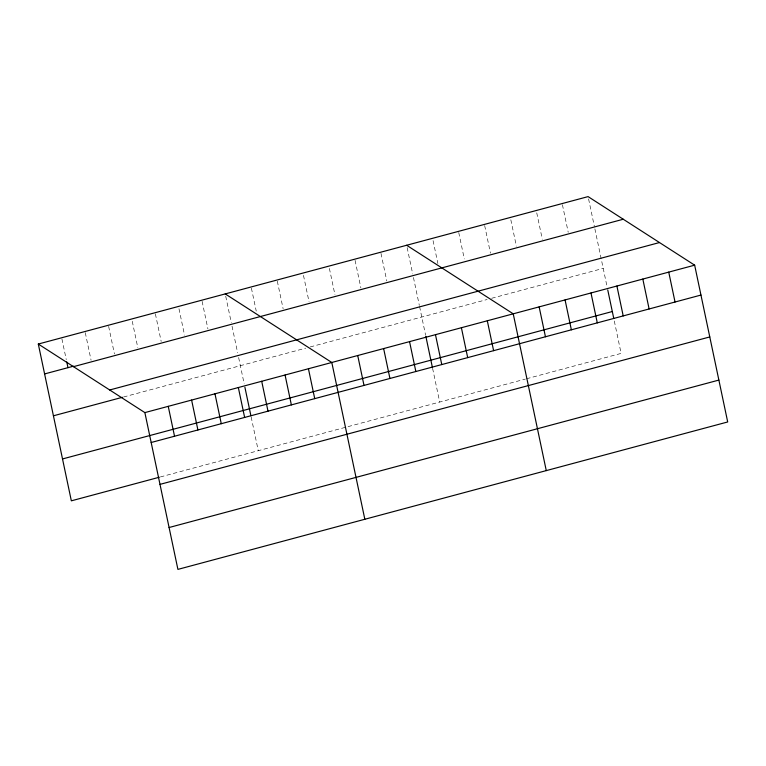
<?xml version="1.0" encoding="UTF-8"?>
<svg xmlns="http://www.w3.org/2000/svg" width="766" height="766" viewBox="0 0 766 766"><rect width="100%" height="100%" fill="white"/><g stroke="black" fill="none" stroke-linecap="round" stroke-linejoin="round"><path stroke-width="0.57" stroke-dasharray="3.83 2.87" d="M123.517 397.008L305.711 348.157M310.22 346.941L487.138 299.496M491.648 298.29L603.215 268.378M160.353 476.959L525.342 379.084M526.472 378.777L621.13 353.394L614.016 319.661M588.575 198.911L594.387 226.497M594.876 228.823L607.275 287.671M562.416 204.714L568.228 232.299M536.736 212.814L542.309 239.251M510.817 219.756L516.389 246.202M484.658 225.558L490.47 253.153M458.738 232.51L464.311 258.956M433.058 240.61L437.903 263.6M407.139 247.562L412.711 273.998M413.449 277.474L419.328 305.395M419.577 306.553L425.609 335.192M432.589 368.312L439.694 402.045M380.98 253.364L386.792 280.95M355.06 260.316L360.882 287.901M329.39 268.416L334.962 294.853M303.47 275.358L309.043 301.804M277.311 281.16L283.123 308.755M251.392 288.112L256.237 311.101M225.711 296.212L231.284 322.658M232.021 326.134L237.651 352.887M238.638 357.54L244.182 383.843M251.162 416.963L258.266 450.695M202.1 301.325L207.921 328.92M178.976 308.746L184.549 335.182M155.374 313.859L161.186 341.454M132.25 321.28L137.823 347.716M108.638 326.393L114.45 353.988M85.275 332.655L91.087 360.25M61.912 338.926L66.269 359.618"/><path stroke-width="1.15" d="M38.3 344.039L588.087 196.613L694.657 265.17L727.7 421.961L177.913 569.387L144.87 412.606L38.3 344.039L71.343 500.83L159.242 477.256M44.6 373.932L73.526 366.177M73.469 366.665L623.256 219.239M109.701 389.98L659.488 242.544M53.419 415.804L122.407 397.305M144.87 412.606L694.657 265.17M62.515 458.949L612.302 311.523M151.17 442.499L700.957 295.063M159.998 484.371L709.785 336.935M169.085 527.515L718.872 380.08M406.66 245.264L513.23 313.83L546.273 470.611M225.223 293.914L331.802 362.481L364.836 519.262M668.737 272.121L675.038 302.015M642.827 279.073L649.118 308.966M616.908 286.024L623.208 315.918M607.754 289.95L613.777 318.493M590.988 292.976L597.288 322.869M565.069 299.927L571.369 329.811M539.149 306.879L545.449 336.762M487.31 320.782L493.61 350.665M461.391 327.724L467.691 357.617M435.471 334.675L441.771 364.568M425.848 336.331L432.34 367.153M409.551 341.626L415.852 371.52M383.642 348.578L389.932 378.471M357.722 355.529L364.013 385.422M308.43 368.743L314.73 398.636M285.067 375.014L291.367 404.898M261.704 381.276L268.004 411.17M244.9 387.251L250.913 415.804M238.341 387.539L244.632 417.432M214.968 393.81L221.269 423.694M191.605 400.072L197.906 429.965M168.242 406.344L174.533 436.227M66.757 361.916L67.963 367.661"/></g></svg>
